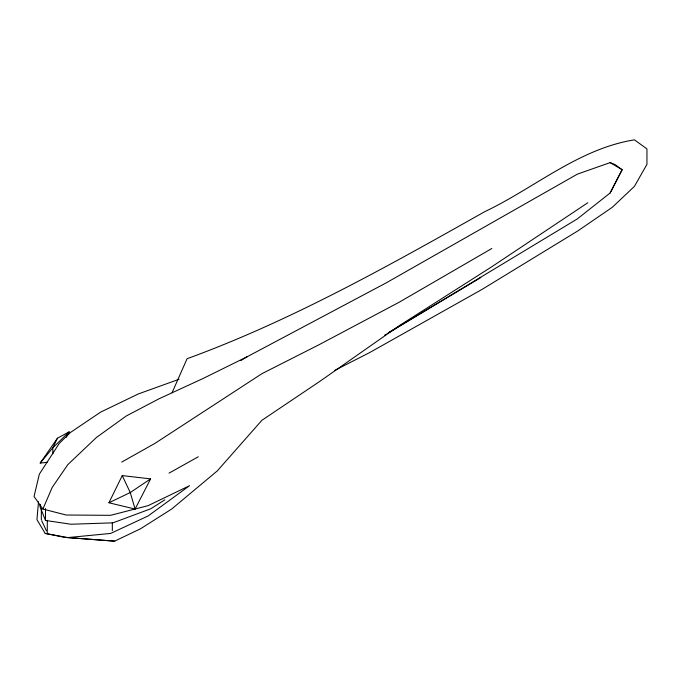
<?xml version="1.0" encoding="UTF-8"?>
<svg xmlns="http://www.w3.org/2000/svg" width="681" height="681" viewBox="0 0 681 681"><rect width="100%" height="100%" fill="white"/><g stroke="black" fill="none" stroke-linecap="round" stroke-linejoin="round"><path stroke-width="1.02" d="M38.502 501.769L36.936 519.68L45.218 533.427L64.533 537.36L114.629 541.148L140.524 528.779L171.603 509.09L217.29 470.911L261.896 420.296L319.636 381.496L399.415 325.595L491.827 266.731L587.814 202.751M40.298 504.332L39.907 506.349L45.499 520.454L70.909 524.242L112.995 522.846L150.773 508.767L164.819 499.854M45.218 533.427L67.93 537.573L110.611 533.436L148.143 515.951L189.531 485.698L148.143 505.634L110.611 515.321L66.185 515.023L42.903 509.065L52.148 487.502L67.811 464.638L96.447 437.457L126.325 415.946L158.886 398.862L202.981 378.534L247.28 356.682L386.374 282.777L577.369 174.14L610.116 162.623L614.934 164.496L622.145 169.714L610.116 193.004L577.369 218.882L387.404 333.545M172.072 392.75L187.062 358.725C291.349 320.674 388.374 265.948 484.829 211.629C534.517 188.024 578.756 148.705 634.445 139.852L646.95 148.901L646.95 164.351L634.394 186.398L612.372 207.245L577.88 230.885L482.105 289.365L369.596 352.605L334.754 370.379M66.117 437.457L69.139 431.865L57.459 438.172L52.795 447.826L40.179 463.08L47.091 462.331M108.926 502.774L122.248 475.585L150.595 478.896L135.093 509.065L108.926 502.774L130.241 492.542L150.595 478.896M610.116 193.004L622.145 169.714L610.116 162.623M40.179 463.08L57.459 438.172M69.139 431.865L52.795 447.826L52.888 453.759M389.098 332.319L480.854 277.525M240.887 360.479L247.28 356.682M384.748 335.12L386.493 334.09M491.827 248.505L399.415 302.1L319.636 344.424L261.896 373.699L154.936 443.399L121.72 462.076M169.016 473.142L198.29 456.781M179.06 379.274L138.345 393.941L100.694 412.082L70.441 432.478L59.332 443.305L39.336 474.172L34.05 496.475L42.903 509.065M67.93 537.573L114.629 541.148M122.248 475.585L130.241 492.542L135.093 509.065M41.754 520.786L46.427 530.797M112.331 522.497L112.331 530.652M47.278 520.301L47.278 532.619M45.499 508.571L45.499 520.454M41.337 508.613L41.337 519.875"/></g></svg>
